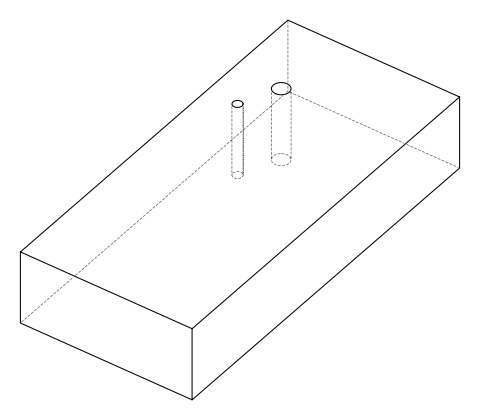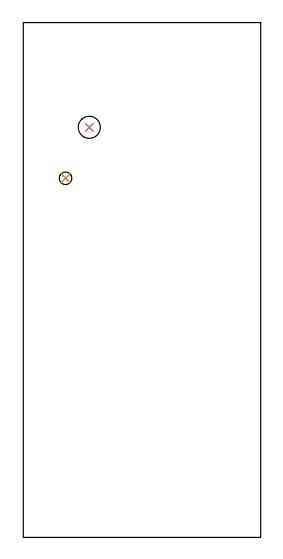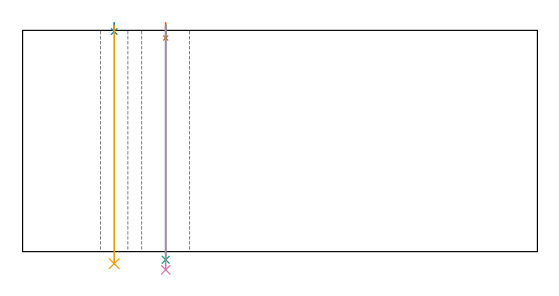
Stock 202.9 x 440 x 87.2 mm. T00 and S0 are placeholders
(PLAN: 5 operations, 3 tool changes, 1.2 min)
(1 SPOT_DRILL | STEP1HOLE | NXT0321_9005460120000 | 0.05 min | 184 mm3)
(2 SPOT_DRILL_1 | STEP1HOLE_1 | NXT0321_9005460120000 | 0.03 min | 1 mm3)
(3 DRILL_THROUGH_HOLE_INTO_CENTER | STEP1HOLE | NXT0301_065 | 0.37 min | 5884 mm3)
(4 DRILL_TO_ENLARGE_THROUGH_HOLE | STEP1HOLE | UGT0301_257 | 0.39 min | 18353 mm3)
(5 DRILL_THROUGH_HOLE_INTO_CENTER_1 | STEP1HOLE_1 | UGT0301_220 | 0.38 min | 7945 mm3)
(TOOL NXT0321_9005460120000 | NC Spot Drill, 142deg, 12mm, Carbide, Uncoated | D12 PA142 FL30 Z2)
(TOOL NXT0301_065 | Carbide Drill 9.4mm [860.1-0940-075A1-MM 2214] | D9.4 PA140 FL98 Z2)
(TOOL UGT0301_257 | Twist Drill 18.9 mm | D18.9 PA118 FL135 Z2)
(TOOL UGT0301_220 | Twist Drill 10.8 mm | D10.8 PA118 FL92 Z2)
(OP 1 SPOT_DRILL)
G17 G21 G94 G90
T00 M6
G54
G17 G0 G90 X56.4 Y350.5 S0 M3
G43 Z97.2 H0
G94 G81 G98 Z84.2 F250. R90.2
G80
M5
M2
(OP 2 SPOT_DRILL_1)
G17 G21 G94 G90
T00 M6
G54
G17 G0 G90 X36.1 Y306.9 S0 M3
G43 Z97.2 H0
G94 G81 G98 Z86.735 F250. R90.2
G80
M5
M2
(OP 3 DRILL_THROUGH_HOLE_INTO_CENTER)
G17 G21 G94 G90
T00 M6
G54
G17 G0 G90 X56.4 Y350.5 S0 M3
G43 Z97.2 H1
G94 G73 G98 Z-3.211 F250. Q9.041 R89.2
G80
M5
M2
(OP 4 DRILL_TO_ENLARGE_THROUGH_HOLE)
G17 G21 G94 G90
T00 M6
G54
G17 G0 G90 X56.4 Y350.5 S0 M3
G43 Z97.2 H0
G94 G73 G98 Z-7.178 F250. Q18.876 R89.2
G80
M5
M2
(OP 5 DRILL_THROUGH_HOLE_INTO_CENTER_1)
G17 G21 G94 G90
T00 M6
G54
G17 G0 G90 X36.1 Y306.9 S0 M3
G43 Z97.2 H0
G94 G73 G98 Z-4.745 F250. Q10.216 R89.2
G80
M5
M2
